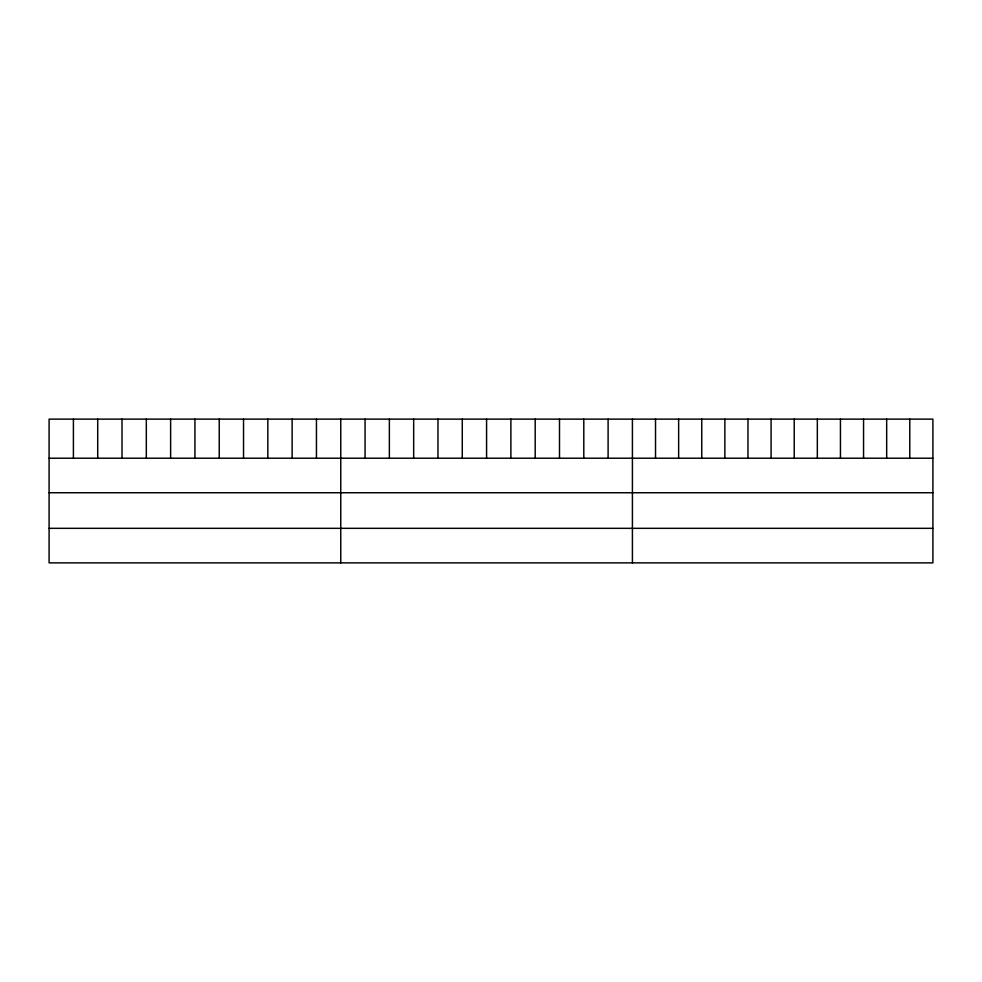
<?xml version="1.0" encoding="UTF-8"?>
<svg xmlns="http://www.w3.org/2000/svg" width="982" height="982" viewBox="0 0 982 982"><rect width="100%" height="100%" fill="white"/><g stroke="black" fill="none" stroke-linecap="round" stroke-linejoin="round"><path stroke-width="1.47" d="M932.9 458.213L932.9 562.87L49.1 562.87L49.1 419.13L932.9 419.13L932.9 458.213L49.1 458.213M49.1 492.743L932.9 492.743M49.1 528.328L932.9 528.328M909.786 419.13L909.786 458.213M886.672 419.13L886.672 458.213M863.559 419.13L863.559 458.213M840.445 419.13L840.445 458.213M817.331 419.13L817.331 458.213M794.217 419.13L794.217 458.213M771.091 419.13L771.091 458.213M747.977 419.13L747.977 458.213M724.863 419.13L724.863 458.213M701.749 419.13L701.749 458.213M678.636 419.13L678.636 458.213M655.522 419.13L655.522 458.213M632.408 419.13L632.408 562.87M608.103 419.13L608.103 458.213M583.799 419.13L583.799 458.213M559.495 419.13L559.495 458.213M535.19 419.13L535.19 458.213M510.885 419.13L510.885 458.213M486.581 419.13L486.581 458.213M462.277 419.13L462.277 458.213M437.972 419.13L437.972 458.213M413.668 419.13L413.668 458.213M389.363 419.13L389.363 458.213M365.058 419.13L365.058 458.213M340.754 419.13L340.754 562.87M316.45 419.13L316.45 458.213M292.145 419.13L292.145 458.213M267.841 419.13L267.841 458.213M243.536 419.13L243.536 458.213M219.232 419.13L219.232 458.213M194.927 419.13L194.927 458.213M170.623 419.13L170.623 458.213M146.318 419.13L146.318 458.213M122.014 419.13L122.014 458.213M97.709 419.13L97.709 458.213M73.404 419.13L73.404 458.213"/></g></svg>
